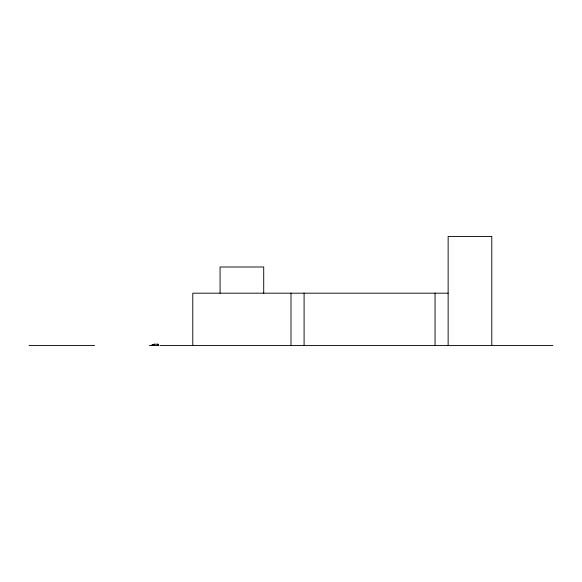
<?xml version="1.0" encoding="UTF-8"?>
<svg xmlns="http://www.w3.org/2000/svg" width="582" height="582" viewBox="0 0 582 582"><rect width="100%" height="100%" fill="white"/><g stroke="black" fill="none" stroke-linecap="round" stroke-linejoin="round"><path stroke-width="0.87" d="M448.14 293.183L192.788 293.183L192.788 345.562M154.15 344.173L158.595 344.253L158.595 345.562L149.407 345.562M157.286 344.908L158.595 344.908M29.1 345.562L94.575 345.562M160.05 345.562L552.9 345.562M491.79 345.562L491.79 236.438L448.14 236.438L448.14 345.562M435.045 293.183L435.045 345.562M304.095 293.183L304.095 345.562M291 293.183L291 345.562M263.719 293.183L263.719 266.993L220.069 266.993L220.069 293.183M157.366 344.173L157.366 345.562M154.31 344.173L154.31 345.562M153.743 345.562L153.801 344.602L152.098 344.602L152.098 345.562M153.604 344.602L153.604 345.562M153.488 344.602L153.524 345.562M152.295 344.602L152.295 345.562"/></g></svg>
